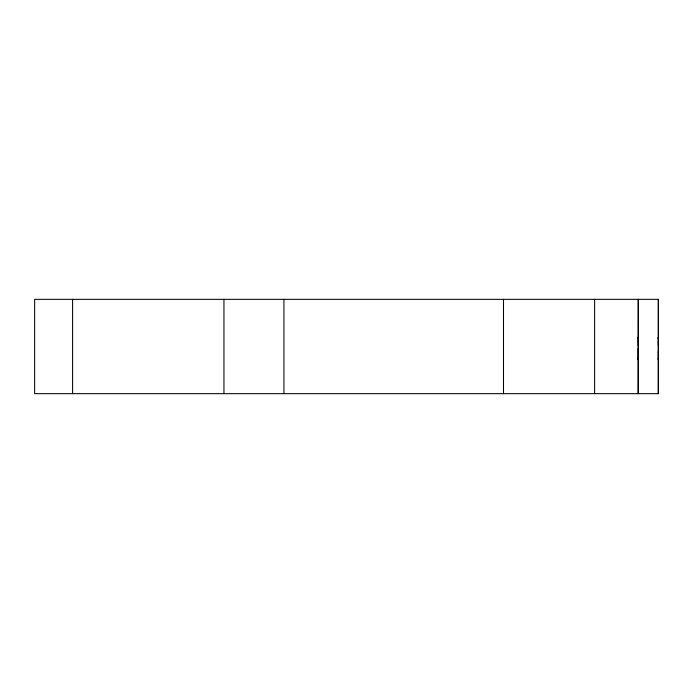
<?xml version="1.0" encoding="UTF-8"?>
<svg xmlns="http://www.w3.org/2000/svg" width="693" height="693" viewBox="0 0 693 693"><rect width="100%" height="100%" fill="white"/><g stroke="black" fill="none" stroke-linecap="round" stroke-linejoin="round"><path stroke-width="1.04" d="M658.307 393.659L658.35 299.341L34.65 299.341L34.65 393.659L658.35 393.659L658.35 299.341M638.236 358.186L638.236 359.702L638.227 348.388M638.227 338.582L638.236 337.067L638.244 345.46M658.324 358.186L658.324 359.702L658.315 351.316M658.315 338.582L658.324 337.067L658.333 345.46M594.62 299.341L594.62 393.659M503.499 299.341L503.499 393.659M283.931 299.341L283.931 393.659M223.943 299.341L223.943 393.659M72.592 299.341L72.592 393.659M638.262 299.341L638.218 393.659L638.262 299.341"/></g></svg>
